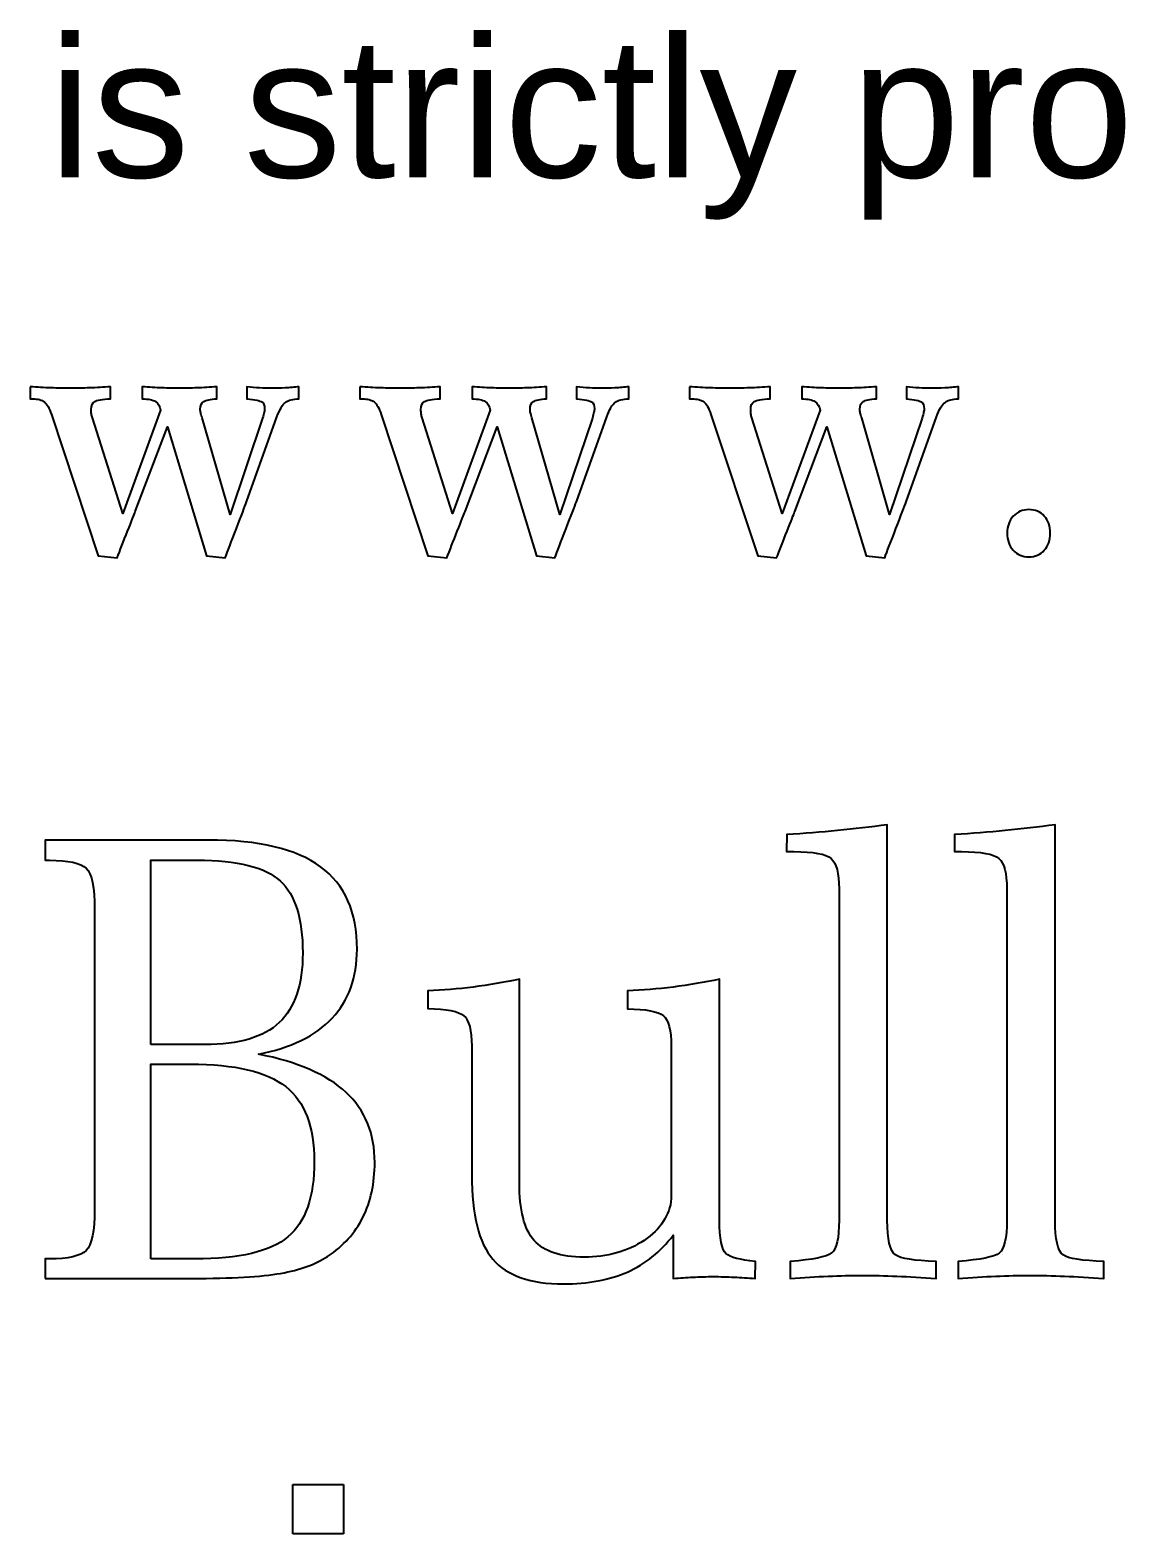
# Model space of a CAD drawing. Header units: millimetres. Extents: x -717 to 729, y -471 to 474.
# Drawn here: x 450.18 to 482.97, y 314.82 to 359.87 of the extents above; entities that cross this region are included whole.
import ezdxf

# ---------------------------------------------------------------- set-up
doc = ezdxf.new("R2010")
doc.units = ezdxf.units.MM
doc.header["$MEASUREMENT"] = 0
doc.header["$XCLIPFRAME"] = 0
doc.layers.add('Livello 1', color=7, linetype='Continuous')
doc.styles.add('0', font='arial.ttf', dxfattribs={"height": 1})
picture_1 = doc.add_image_def('image1.jpg', size_in_pixel=(7857, 7650))

msp = doc.modelspace()

# ---------------------------------------------------------------- linework, layer by layer
at = {"layer": 'Livello 1'}
for points, knots in [([(450.1826, 349.1827), (450.3975, 349.1687), (450.6054, 349.1582), (450.8063, 349.1513), (450.8063, 349.1513), (451.0089, 349.1443), (451.2028, 349.1408), (451.3898, 349.1408), (451.3898, 349.1408), (451.575, 349.1408), (451.7689, 349.1443), (451.9715, 349.1513), (451.9715, 349.1513), (452.1742, 349.1582), (452.3821, 349.1687), (452.5935, 349.1827), (452.5935, 349.1827), (452.5935, 349.1827), (452.5935, 348.8263), (452.5935, 348.8263), (452.5935, 348.8263), (452.3471, 348.8123), (452.1899, 348.7844), (452.12, 348.7425), (452.12, 348.7425), (452.0501, 348.6988), (452.0152, 348.6184), (452.0152, 348.4996), (452.0152, 348.4996), (452.0152, 348.4542), (452.0169, 348.414), (452.0222, 348.3756), (452.0222, 348.3756), (452.0274, 348.3389), (452.0379, 348.297), (452.0501, 348.2533), (452.0501, 348.2533), (452.0501, 348.2533), (452.9621, 345.3899), (452.9621, 345.3899), (452.9621, 345.3899), (452.9621, 345.3899), (454.0924, 348.4787), (454.0924, 348.4787), (454.0924, 348.4787), (454.0749, 348.601), (454.026, 348.6883), (453.9422, 348.7425), (453.9422, 348.7425), (453.8583, 348.7949), (453.7255, 348.8211), (453.5456, 348.8211), (453.5456, 348.8211), (453.5456, 348.8211), (453.5456, 349.1827), (453.5456, 349.1827), (453.5456, 349.1827), (453.75, 349.1687), (453.9457, 349.1582), (454.1308, 349.1513), (454.1308, 349.1513), (454.3178, 349.1443), (454.4942, 349.1408), (454.6602, 349.1408), (454.6602, 349.1408), (454.8279, 349.1408), (455.0061, 349.1443), (455.193, 349.1513), (455.193, 349.1513), (455.38, 349.1582), (455.5774, 349.1687), (455.7818, 349.1827), (455.7818, 349.1827), (455.7818, 349.1827), (455.7818, 348.8263), (455.7818, 348.8263), (455.7818, 348.8263), (455.5879, 348.8123), (455.4551, 348.7844), (455.3869, 348.739), (455.3869, 348.739), (455.3188, 348.6953), (455.2856, 348.6184), (455.2856, 348.5101), (455.2856, 348.5101), (455.2856, 348.4787), (455.2891, 348.442), (455.2978, 348.4018), (455.2978, 348.4018), (455.3066, 348.3616), (455.3206, 348.3109), (455.3415, 348.2533), (455.3415, 348.2533), (455.3415, 348.2533), (456.1801, 345.3585), (456.1801, 345.3585), (456.1801, 345.3585), (456.1801, 345.3585), (457.1532, 348.2481), (457.1532, 348.2481), (457.1532, 348.2481), (457.1741, 348.3162), (457.1899, 348.3738), (457.1986, 348.4193), (457.1986, 348.4193), (457.2091, 348.4664), (457.2143, 348.5031), (457.2143, 348.5293), (457.2143, 348.5293), (457.2143, 348.6289), (457.1881, 348.6953), (457.1322, 348.732), (457.1322, 348.732), (457.0781, 348.7669), (456.9278, 348.7984), (456.6815, 348.8263), (456.6815, 348.8263), (456.6815, 348.8263), (456.6815, 349.1827), (456.6815, 349.1827), (456.6815, 349.1827), (456.8125, 349.1687), (456.9383, 349.1582), (457.0641, 349.1513), (457.0641, 349.1513), (457.1881, 349.1443), (457.3087, 349.1408), (457.424, 349.1408), (457.424, 349.1408), (457.5567, 349.1408), (457.693, 349.1443), (457.8293, 349.1513), (457.8293, 349.1513), (457.9655, 349.1582), (458.1036, 349.1687), (458.2433, 349.1827), (458.2433, 349.1827), (458.2433, 349.1827), (458.2433, 348.8211), (458.2433, 348.8211), (458.2433, 348.8211), (458.0651, 348.8211), (457.9323, 348.7861), (457.8415, 348.718), (457.8415, 348.718), (457.7507, 348.6499), (457.6651, 348.5049), (457.5829, 348.2795), (457.5829, 348.2795), (457.5829, 348.2795), (456.6727, 345.7411), (456.6727, 345.7411), (456.6727, 345.7411), (456.6203, 345.5978), (456.519, 345.3288), (456.367, 344.934), (456.367, 344.934), (456.215, 344.5409), (456.1032, 344.2474), (456.0316, 344.057), (456.0316, 344.057), (456.0316, 344.057), (455.4743, 344.1199), (455.4743, 344.1199), (455.4743, 344.1199), (455.4743, 344.1199), (454.302, 347.9877), (454.302, 347.9877), (454.302, 347.9877), (454.302, 347.9877), (453.3359, 345.4441), (453.3359, 345.4441), (453.3359, 345.4441), (453.3045, 345.362), (453.2276, 345.1663), (453.1053, 344.8571), (453.1053, 344.8571), (452.9813, 344.5496), (452.8782, 344.2823), (452.7926, 344.057), (452.7926, 344.057), (452.7926, 344.057), (452.2248, 344.1199), (452.2248, 344.1199), (452.2248, 344.1199), (452.2248, 344.1199), (450.822, 348.3511), (450.822, 348.3511), (450.822, 348.3511), (450.7608, 348.545), (450.6892, 348.6726), (450.6106, 348.732), (450.6106, 348.732), (450.5302, 348.7914), (450.4114, 348.8211), (450.2542, 348.8211), (450.2542, 348.8211), (450.2542, 348.8211), (450.1826, 348.8211), (450.1826, 348.8211), (450.1826, 348.8211), (450.1826, 348.8211), (450.1826, 349.1827), (450.1826, 349.1827)], [0, 0, 0, 0, 0.01923077, 0.01923077, 0.01923077, 0.01923077, 0.03846154, 0.03846154, 0.03846154, 0.03846154, 0.05769231, 0.05769231, 0.05769231, 0.05769231, 0.07692308, 0.07692308, 0.07692308, 0.07692308, 0.09615385, 0.09615385, 0.09615385, 0.09615385, 0.11538462, 0.11538462, 0.11538462, 0.11538462, 0.13461538, 0.13461538, 0.13461538, 0.13461538, 0.15384615, 0.15384615, 0.15384615, 0.15384615, 0.17307692, 0.17307692, 0.17307692, 0.17307692, 0.19230769, 0.19230769, 0.19230769, 0.19230769, 0.21153846, 0.21153846, 0.21153846, 0.21153846, 0.23076923, 0.23076923, 0.23076923, 0.23076923, 0.25, 0.25, 0.25, 0.25, 0.26923077, 0.26923077, 0.26923077, 0.26923077, 0.28846154, 0.28846154, 0.28846154, 0.28846154, 0.30769231, 0.30769231, 0.30769231, 0.30769231, 0.32692308, 0.32692308, 0.32692308, 0.32692308, 0.34615385, 0.34615385, 0.34615385, 0.34615385, 0.36538462, 0.36538462, 0.36538462, 0.36538462, 0.38461538, 0.38461538, 0.38461538, 0.38461538, 0.40384615, 0.40384615, 0.40384615, 0.40384615, 0.42307692, 0.42307692, 0.42307692, 0.42307692, 0.44230769, 0.44230769, 0.44230769, 0.44230769, 0.46153846, 0.46153846, 0.46153846, 0.46153846, 0.48076923, 0.48076923, 0.48076923, 0.48076923, 0.5, 0.5, 0.5, 0.5, 0.51923077, 0.51923077, 0.51923077, 0.51923077, 0.53846154, 0.53846154, 0.53846154, 0.53846154, 0.55769231, 0.55769231, 0.55769231, 0.55769231, 0.57692308, 0.57692308, 0.57692308, 0.57692308, 0.59615385, 0.59615385, 0.59615385, 0.59615385, 0.61538462, 0.61538462, 0.61538462, 0.61538462, 0.63461538, 0.63461538, 0.63461538, 0.63461538, 0.65384615, 0.65384615, 0.65384615, 0.65384615, 0.67307692, 0.67307692, 0.67307692, 0.67307692, 0.69230769, 0.69230769, 0.69230769, 0.69230769, 0.71153846, 0.71153846, 0.71153846, 0.71153846, 0.73076923, 0.73076923, 0.73076923, 0.73076923, 0.75, 0.75, 0.75, 0.75, 0.76923077, 0.76923077, 0.76923077, 0.76923077, 0.78846154, 0.78846154, 0.78846154, 0.78846154, 0.80769231, 0.80769231, 0.80769231, 0.80769231, 0.82692308, 0.82692308, 0.82692308, 0.82692308, 0.84615385, 0.84615385, 0.84615385, 0.84615385, 0.86538462, 0.86538462, 0.86538462, 0.86538462, 0.88461538, 0.88461538, 0.88461538, 0.88461538, 0.90384615, 0.90384615, 0.90384615, 0.90384615, 0.92307692, 0.92307692, 0.92307692, 0.92307692, 0.94230769, 0.94230769, 0.94230769, 0.94230769, 0.96153846, 0.96153846, 0.96153846, 0.96153846, 1, 1, 1, 1]), ([(460.0669, 349.1827), (460.2818, 349.1687), (460.4897, 349.1582), (460.6906, 349.1513), (460.6906, 349.1513), (460.8932, 349.1443), (461.0871, 349.1408), (461.2741, 349.1408), (461.2741, 349.1408), (461.4593, 349.1408), (461.6532, 349.1443), (461.8558, 349.1513), (461.8558, 349.1513), (462.0585, 349.1582), (462.2664, 349.1687), (462.4778, 349.1827), (462.4778, 349.1827), (462.4778, 349.1827), (462.4778, 348.8263), (462.4778, 348.8263), (462.4778, 348.8263), (462.2314, 348.8123), (462.0742, 348.7844), (462.0043, 348.7425), (462.0043, 348.7425), (461.9344, 348.6988), (461.8995, 348.6184), (461.8995, 348.4996), (461.8995, 348.4996), (461.8995, 348.4542), (461.9012, 348.414), (461.9065, 348.3756), (461.9065, 348.3756), (461.9117, 348.3389), (461.9222, 348.297), (461.9344, 348.2533), (461.9344, 348.2533), (461.9344, 348.2533), (462.8464, 345.3899), (462.8464, 345.3899), (462.8464, 345.3899), (462.8464, 345.3899), (463.9767, 348.4787), (463.9767, 348.4787), (463.9767, 348.4787), (463.9592, 348.601), (463.9103, 348.6883), (463.8265, 348.7425), (463.8265, 348.7425), (463.7426, 348.7949), (463.6098, 348.8211), (463.4299, 348.8211), (463.4299, 348.8211), (463.4299, 348.8211), (463.4299, 349.1827), (463.4299, 349.1827), (463.4299, 349.1827), (463.6343, 349.1687), (463.83, 349.1582), (464.0151, 349.1513), (464.0151, 349.1513), (464.2021, 349.1443), (464.3785, 349.1408), (464.5445, 349.1408), (464.5445, 349.1408), (464.7122, 349.1408), (464.8904, 349.1443), (465.0773, 349.1513), (465.0773, 349.1513), (465.2643, 349.1582), (465.4617, 349.1687), (465.6661, 349.1827), (465.6661, 349.1827), (465.6661, 349.1827), (465.6661, 348.8263), (465.6661, 348.8263), (465.6661, 348.8263), (465.4722, 348.8123), (465.3394, 348.7844), (465.2712, 348.739), (465.2712, 348.739), (465.2031, 348.6953), (465.1699, 348.6184), (465.1699, 348.5101), (465.1699, 348.5101), (465.1699, 348.4787), (465.1734, 348.442), (465.1821, 348.4018), (465.1821, 348.4018), (465.1909, 348.3616), (465.2049, 348.3109), (465.2258, 348.2533), (465.2258, 348.2533), (465.2258, 348.2533), (466.0644, 345.3585), (466.0644, 345.3585), (466.0644, 345.3585), (466.0644, 345.3585), (467.0375, 348.2481), (467.0375, 348.2481), (467.0375, 348.2481), (467.0584, 348.3162), (467.0742, 348.3738), (467.0829, 348.4193), (467.0829, 348.4193), (467.0934, 348.4664), (467.0986, 348.5031), (467.0986, 348.5293), (467.0986, 348.5293), (467.0986, 348.6289), (467.0724, 348.6953), (467.0165, 348.732), (467.0165, 348.732), (466.9624, 348.7669), (466.8121, 348.7984), (466.5658, 348.8263), (466.5658, 348.8263), (466.5658, 348.8263), (466.5658, 349.1827), (466.5658, 349.1827), (466.5658, 349.1827), (466.6968, 349.1687), (466.8226, 349.1582), (466.9484, 349.1513), (466.9484, 349.1513), (467.0724, 349.1443), (467.193, 349.1408), (467.3083, 349.1408), (467.3083, 349.1408), (467.441, 349.1408), (467.5773, 349.1443), (467.7136, 349.1513), (467.7136, 349.1513), (467.8498, 349.1582), (467.9879, 349.1687), (468.1276, 349.1827), (468.1276, 349.1827), (468.1276, 349.1827), (468.1276, 348.8211), (468.1276, 348.8211), (468.1276, 348.8211), (467.9494, 348.8211), (467.8166, 348.7861), (467.7258, 348.718), (467.7258, 348.718), (467.635, 348.6499), (467.5494, 348.5049), (467.4672, 348.2795), (467.4672, 348.2795), (467.4672, 348.2795), (466.557, 345.7411), (466.557, 345.7411), (466.557, 345.7411), (466.5046, 345.5978), (466.4033, 345.3288), (466.2513, 344.934), (466.2513, 344.934), (466.0993, 344.5409), (465.9875, 344.2474), (465.9159, 344.057), (465.9159, 344.057), (465.9159, 344.057), (465.3586, 344.1199), (465.3586, 344.1199), (465.3586, 344.1199), (465.3586, 344.1199), (464.1863, 347.9877), (464.1863, 347.9877), (464.1863, 347.9877), (464.1863, 347.9877), (463.2202, 345.4441), (463.2202, 345.4441), (463.2202, 345.4441), (463.1888, 345.362), (463.1119, 345.1663), (462.9896, 344.8571), (462.9896, 344.8571), (462.8656, 344.5496), (462.7625, 344.2823), (462.6769, 344.057), (462.6769, 344.057), (462.6769, 344.057), (462.1091, 344.1199), (462.1091, 344.1199), (462.1091, 344.1199), (462.1091, 344.1199), (460.7063, 348.3511), (460.7063, 348.3511), (460.7063, 348.3511), (460.6451, 348.545), (460.5735, 348.6726), (460.4949, 348.732), (460.4949, 348.732), (460.4145, 348.7914), (460.2957, 348.8211), (460.1385, 348.8211), (460.1385, 348.8211), (460.1385, 348.8211), (460.0669, 348.8211), (460.0669, 348.8211), (460.0669, 348.8211), (460.0669, 348.8211), (460.0669, 349.1827), (460.0669, 349.1827)], [0, 0, 0, 0, 0.01923077, 0.01923077, 0.01923077, 0.01923077, 0.03846154, 0.03846154, 0.03846154, 0.03846154, 0.05769231, 0.05769231, 0.05769231, 0.05769231, 0.07692308, 0.07692308, 0.07692308, 0.07692308, 0.09615385, 0.09615385, 0.09615385, 0.09615385, 0.11538462, 0.11538462, 0.11538462, 0.11538462, 0.13461538, 0.13461538, 0.13461538, 0.13461538, 0.15384615, 0.15384615, 0.15384615, 0.15384615, 0.17307692, 0.17307692, 0.17307692, 0.17307692, 0.19230769, 0.19230769, 0.19230769, 0.19230769, 0.21153846, 0.21153846, 0.21153846, 0.21153846, 0.23076923, 0.23076923, 0.23076923, 0.23076923, 0.25, 0.25, 0.25, 0.25, 0.26923077, 0.26923077, 0.26923077, 0.26923077, 0.28846154, 0.28846154, 0.28846154, 0.28846154, 0.30769231, 0.30769231, 0.30769231, 0.30769231, 0.32692308, 0.32692308, 0.32692308, 0.32692308, 0.34615385, 0.34615385, 0.34615385, 0.34615385, 0.36538462, 0.36538462, 0.36538462, 0.36538462, 0.38461538, 0.38461538, 0.38461538, 0.38461538, 0.40384615, 0.40384615, 0.40384615, 0.40384615, 0.42307692, 0.42307692, 0.42307692, 0.42307692, 0.44230769, 0.44230769, 0.44230769, 0.44230769, 0.46153846, 0.46153846, 0.46153846, 0.46153846, 0.48076923, 0.48076923, 0.48076923, 0.48076923, 0.5, 0.5, 0.5, 0.5, 0.51923077, 0.51923077, 0.51923077, 0.51923077, 0.53846154, 0.53846154, 0.53846154, 0.53846154, 0.55769231, 0.55769231, 0.55769231, 0.55769231, 0.57692308, 0.57692308, 0.57692308, 0.57692308, 0.59615385, 0.59615385, 0.59615385, 0.59615385, 0.61538462, 0.61538462, 0.61538462, 0.61538462, 0.63461538, 0.63461538, 0.63461538, 0.63461538, 0.65384615, 0.65384615, 0.65384615, 0.65384615, 0.67307692, 0.67307692, 0.67307692, 0.67307692, 0.69230769, 0.69230769, 0.69230769, 0.69230769, 0.71153846, 0.71153846, 0.71153846, 0.71153846, 0.73076923, 0.73076923, 0.73076923, 0.73076923, 0.75, 0.75, 0.75, 0.75, 0.76923077, 0.76923077, 0.76923077, 0.76923077, 0.78846154, 0.78846154, 0.78846154, 0.78846154, 0.80769231, 0.80769231, 0.80769231, 0.80769231, 0.82692308, 0.82692308, 0.82692308, 0.82692308, 0.84615385, 0.84615385, 0.84615385, 0.84615385, 0.86538462, 0.86538462, 0.86538462, 0.86538462, 0.88461538, 0.88461538, 0.88461538, 0.88461538, 0.90384615, 0.90384615, 0.90384615, 0.90384615, 0.92307692, 0.92307692, 0.92307692, 0.92307692, 0.94230769, 0.94230769, 0.94230769, 0.94230769, 0.96153846, 0.96153846, 0.96153846, 0.96153846, 1, 1, 1, 1]), ([(469.9512, 349.1827), (470.1661, 349.1687), (470.374, 349.1582), (470.5749, 349.1513), (470.5749, 349.1513), (470.7775, 349.1443), (470.9714, 349.1408), (471.1584, 349.1408), (471.1584, 349.1408), (471.3436, 349.1408), (471.5375, 349.1443), (471.7401, 349.1513), (471.7401, 349.1513), (471.9428, 349.1582), (472.1507, 349.1687), (472.3621, 349.1827), (472.3621, 349.1827), (472.3621, 349.1827), (472.3621, 348.8263), (472.3621, 348.8263), (472.3621, 348.8263), (472.1157, 348.8123), (471.9585, 348.7844), (471.8886, 348.7425), (471.8886, 348.7425), (471.8187, 348.6988), (471.7838, 348.6184), (471.7838, 348.4996), (471.7838, 348.4996), (471.7838, 348.4542), (471.7855, 348.414), (471.7908, 348.3756), (471.7908, 348.3756), (471.796, 348.3389), (471.8065, 348.297), (471.8187, 348.2533), (471.8187, 348.2533), (471.8187, 348.2533), (472.7307, 345.3899), (472.7307, 345.3899), (472.7307, 345.3899), (472.7307, 345.3899), (473.861, 348.4787), (473.861, 348.4787), (473.861, 348.4787), (473.8435, 348.601), (473.7946, 348.6883), (473.7108, 348.7425), (473.7108, 348.7425), (473.6269, 348.7949), (473.4941, 348.8211), (473.3142, 348.8211), (473.3142, 348.8211), (473.3142, 348.8211), (473.3142, 349.1827), (473.3142, 349.1827), (473.3142, 349.1827), (473.5186, 349.1687), (473.7143, 349.1582), (473.8994, 349.1513), (473.8994, 349.1513), (474.0864, 349.1443), (474.2628, 349.1408), (474.4288, 349.1408), (474.4288, 349.1408), (474.5965, 349.1408), (474.7747, 349.1443), (474.9616, 349.1513), (474.9616, 349.1513), (475.1486, 349.1582), (475.346, 349.1687), (475.5504, 349.1827), (475.5504, 349.1827), (475.5504, 349.1827), (475.5504, 348.8263), (475.5504, 348.8263), (475.5504, 348.8263), (475.3565, 348.8123), (475.2237, 348.7844), (475.1555, 348.739), (475.1555, 348.739), (475.0874, 348.6953), (475.0542, 348.6184), (475.0542, 348.5101), (475.0542, 348.5101), (475.0542, 348.4787), (475.0577, 348.442), (475.0664, 348.4018), (475.0664, 348.4018), (475.0752, 348.3616), (475.0892, 348.3109), (475.1101, 348.2533), (475.1101, 348.2533), (475.1101, 348.2533), (475.9487, 345.3585), (475.9487, 345.3585), (475.9487, 345.3585), (475.9487, 345.3585), (476.9218, 348.2481), (476.9218, 348.2481), (476.9218, 348.2481), (476.9427, 348.3162), (476.9585, 348.3738), (476.9672, 348.4193), (476.9672, 348.4193), (476.9777, 348.4664), (476.9829, 348.5031), (476.9829, 348.5293), (476.9829, 348.5293), (476.9829, 348.6289), (476.9567, 348.6953), (476.9008, 348.732), (476.9008, 348.732), (476.8467, 348.7669), (476.6964, 348.7984), (476.4501, 348.8263), (476.4501, 348.8263), (476.4501, 348.8263), (476.4501, 349.1827), (476.4501, 349.1827), (476.4501, 349.1827), (476.5811, 349.1687), (476.7069, 349.1582), (476.8327, 349.1513), (476.8327, 349.1513), (476.9567, 349.1443), (477.0773, 349.1408), (477.1926, 349.1408), (477.1926, 349.1408), (477.3253, 349.1408), (477.4616, 349.1443), (477.5979, 349.1513), (477.5979, 349.1513), (477.7341, 349.1582), (477.8722, 349.1687), (478.0119, 349.1827), (478.0119, 349.1827), (478.0119, 349.1827), (478.0119, 348.8211), (478.0119, 348.8211), (478.0119, 348.8211), (477.8337, 348.8211), (477.7009, 348.7861), (477.6101, 348.718), (477.6101, 348.718), (477.5193, 348.6499), (477.4337, 348.5049), (477.3515, 348.2795), (477.3515, 348.2795), (477.3515, 348.2795), (476.4413, 345.7411), (476.4413, 345.7411), (476.4413, 345.7411), (476.3889, 345.5978), (476.2876, 345.3288), (476.1356, 344.934), (476.1356, 344.934), (475.9836, 344.5409), (475.8718, 344.2474), (475.8002, 344.057), (475.8002, 344.057), (475.8002, 344.057), (475.2429, 344.1199), (475.2429, 344.1199), (475.2429, 344.1199), (475.2429, 344.1199), (474.0706, 347.9877), (474.0706, 347.9877), (474.0706, 347.9877), (474.0706, 347.9877), (473.1045, 345.4441), (473.1045, 345.4441), (473.1045, 345.4441), (473.0731, 345.362), (472.9962, 345.1663), (472.8739, 344.8571), (472.8739, 344.8571), (472.7499, 344.5496), (472.6468, 344.2823), (472.5612, 344.057), (472.5612, 344.057), (472.5612, 344.057), (471.9934, 344.1199), (471.9934, 344.1199), (471.9934, 344.1199), (471.9934, 344.1199), (470.5906, 348.3511), (470.5906, 348.3511), (470.5906, 348.3511), (470.5294, 348.545), (470.4578, 348.6726), (470.3792, 348.732), (470.3792, 348.732), (470.2988, 348.7914), (470.18, 348.8211), (470.0228, 348.8211), (470.0228, 348.8211), (470.0228, 348.8211), (469.9512, 348.8211), (469.9512, 348.8211), (469.9512, 348.8211), (469.9512, 348.8211), (469.9512, 349.1827), (469.9512, 349.1827)], [0, 0, 0, 0, 0.01923077, 0.01923077, 0.01923077, 0.01923077, 0.03846154, 0.03846154, 0.03846154, 0.03846154, 0.05769231, 0.05769231, 0.05769231, 0.05769231, 0.07692308, 0.07692308, 0.07692308, 0.07692308, 0.09615385, 0.09615385, 0.09615385, 0.09615385, 0.11538462, 0.11538462, 0.11538462, 0.11538462, 0.13461538, 0.13461538, 0.13461538, 0.13461538, 0.15384615, 0.15384615, 0.15384615, 0.15384615, 0.17307692, 0.17307692, 0.17307692, 0.17307692, 0.19230769, 0.19230769, 0.19230769, 0.19230769, 0.21153846, 0.21153846, 0.21153846, 0.21153846, 0.23076923, 0.23076923, 0.23076923, 0.23076923, 0.25, 0.25, 0.25, 0.25, 0.26923077, 0.26923077, 0.26923077, 0.26923077, 0.28846154, 0.28846154, 0.28846154, 0.28846154, 0.30769231, 0.30769231, 0.30769231, 0.30769231, 0.32692308, 0.32692308, 0.32692308, 0.32692308, 0.34615385, 0.34615385, 0.34615385, 0.34615385, 0.36538462, 0.36538462, 0.36538462, 0.36538462, 0.38461538, 0.38461538, 0.38461538, 0.38461538, 0.40384615, 0.40384615, 0.40384615, 0.40384615, 0.42307692, 0.42307692, 0.42307692, 0.42307692, 0.44230769, 0.44230769, 0.44230769, 0.44230769, 0.46153846, 0.46153846, 0.46153846, 0.46153846, 0.48076923, 0.48076923, 0.48076923, 0.48076923, 0.5, 0.5, 0.5, 0.5, 0.51923077, 0.51923077, 0.51923077, 0.51923077, 0.53846154, 0.53846154, 0.53846154, 0.53846154, 0.55769231, 0.55769231, 0.55769231, 0.55769231, 0.57692308, 0.57692308, 0.57692308, 0.57692308, 0.59615385, 0.59615385, 0.59615385, 0.59615385, 0.61538462, 0.61538462, 0.61538462, 0.61538462, 0.63461538, 0.63461538, 0.63461538, 0.63461538, 0.65384615, 0.65384615, 0.65384615, 0.65384615, 0.67307692, 0.67307692, 0.67307692, 0.67307692, 0.69230769, 0.69230769, 0.69230769, 0.69230769, 0.71153846, 0.71153846, 0.71153846, 0.71153846, 0.73076923, 0.73076923, 0.73076923, 0.73076923, 0.75, 0.75, 0.75, 0.75, 0.76923077, 0.76923077, 0.76923077, 0.76923077, 0.78846154, 0.78846154, 0.78846154, 0.78846154, 0.80769231, 0.80769231, 0.80769231, 0.80769231, 0.82692308, 0.82692308, 0.82692308, 0.82692308, 0.84615385, 0.84615385, 0.84615385, 0.84615385, 0.86538462, 0.86538462, 0.86538462, 0.86538462, 0.88461538, 0.88461538, 0.88461538, 0.88461538, 0.90384615, 0.90384615, 0.90384615, 0.90384615, 0.92307692, 0.92307692, 0.92307692, 0.92307692, 0.94230769, 0.94230769, 0.94230769, 0.94230769, 0.96153846, 0.96153846, 0.96153846, 0.96153846, 1, 1, 1, 1]), ([(480.122, 345.5035), (480.3124, 345.5035), (480.4679, 345.4389), (480.5849, 345.3113), (480.5849, 345.3113), (480.702, 345.1838), (480.7614, 345.0126), (480.7614, 344.8012), (480.7614, 344.8012), (480.7614, 344.5898), (480.702, 344.4168), (480.5849, 344.2858), (480.5849, 344.2858), (480.4679, 344.1548), (480.3124, 344.0884), (480.122, 344.0884), (480.122, 344.0884), (479.9315, 344.0884), (479.7743, 344.1548), (479.6538, 344.2858), (479.6538, 344.2858), (479.5332, 344.4168), (479.4721, 344.5898), (479.4721, 344.8012), (479.4721, 344.8012), (479.4721, 345.0056), (479.5332, 345.1751), (479.6555, 345.3061), (479.6555, 345.3061), (479.7796, 345.4371), (479.935, 345.5035), (480.122, 345.5035)], [0, 0, 0, 0, 0.11111111, 0.11111111, 0.11111111, 0.11111111, 0.22222222, 0.22222222, 0.22222222, 0.22222222, 0.33333333, 0.33333333, 0.33333333, 0.33333333, 0.44444444, 0.44444444, 0.44444444, 0.44444444, 0.55555556, 0.55555556, 0.55555556, 0.55555556, 0.66666667, 0.66666667, 0.66666667, 0.66666667, 0.77777778, 0.77777778, 0.77777778, 0.77777778, 1, 1, 1, 1])]:
    msp.add_open_spline(points, degree=3, knots=knots, dxfattribs=at)
at = {"layer": 'Livello 1', "color": 22}
for points, knots in [([(475.8787, 324.2145), (475.8787, 323.6383), (475.9579, 323.2938), (476.1195, 323.178), (476.1195, 323.178), (476.2811, 323.0652), (476.6866, 323.0012), (477.342, 322.9829), (477.342, 322.9829), (477.342, 322.9829), (477.342, 322.4707), (477.342, 322.4707), (477.342, 322.4707), (476.9183, 322.5012), (476.528, 322.5225), (476.1652, 322.5378), (476.1652, 322.5378), (475.8055, 322.553), (475.458, 322.5591), (475.1257, 322.5591), (475.1257, 322.5591), (474.7964, 322.5591), (474.455, 322.553), (474.1013, 322.5378), (474.1013, 322.5378), (473.7477, 322.5225), (473.3697, 322.5012), (472.9703, 322.4707), (472.9703, 322.4707), (472.9703, 322.4707), (472.9703, 322.9829), (472.9703, 322.9829), (472.9703, 322.9829), (473.6471, 323.0316), (474.0586, 323.114), (474.208, 323.2329), (474.208, 323.2329), (474.3574, 323.3518), (474.4336, 323.678), (474.4336, 324.2145), (474.4336, 324.2145), (474.4336, 324.2145), (474.4336, 334.1408), (474.4336, 334.1408), (474.4336, 334.1408), (474.4336, 334.6103), (474.3544, 334.9152), (474.1928, 335.0523), (474.1928, 335.0523), (474.0312, 335.1895), (473.6593, 335.2566), (473.077, 335.2566), (473.077, 335.2566), (473.077, 335.2566), (472.8605, 335.2566), (472.8605, 335.2566), (472.8605, 335.2566), (472.8605, 335.2566), (472.8697, 335.7688), (472.8697, 335.7688), (472.8697, 335.7688), (473.3819, 335.7993), (473.8879, 335.8389), (474.3879, 335.8877), (474.3879, 335.8877), (474.8879, 335.9364), (475.3848, 335.9944), (475.8787, 336.0614), (475.8787, 336.0614), (475.8787, 336.0614), (475.8787, 324.2145), (475.8787, 324.2145)], [0, 0, 0, 0, 0.05263158, 0.05263158, 0.05263158, 0.05263158, 0.10526316, 0.10526316, 0.10526316, 0.10526316, 0.15789474, 0.15789474, 0.15789474, 0.15789474, 0.21052632, 0.21052632, 0.21052632, 0.21052632, 0.26315789, 0.26315789, 0.26315789, 0.26315789, 0.31578947, 0.31578947, 0.31578947, 0.31578947, 0.36842105, 0.36842105, 0.36842105, 0.36842105, 0.42105263, 0.42105263, 0.42105263, 0.42105263, 0.47368421, 0.47368421, 0.47368421, 0.47368421, 0.52631579, 0.52631579, 0.52631579, 0.52631579, 0.57894737, 0.57894737, 0.57894737, 0.57894737, 0.63157895, 0.63157895, 0.63157895, 0.63157895, 0.68421053, 0.68421053, 0.68421053, 0.68421053, 0.73684211, 0.73684211, 0.73684211, 0.73684211, 0.78947368, 0.78947368, 0.78947368, 0.78947368, 0.84210526, 0.84210526, 0.84210526, 0.84210526, 0.89473684, 0.89473684, 0.89473684, 0.89473684, 1, 1, 1, 1]), ([(480.9059, 324.2145), (480.9059, 323.6383), (480.9851, 323.2938), (481.1467, 323.178), (481.1467, 323.178), (481.3083, 323.0652), (481.7138, 323.0012), (482.3692, 322.9829), (482.3692, 322.9829), (482.3692, 322.9829), (482.3692, 322.4707), (482.3692, 322.4707), (482.3692, 322.4707), (481.9455, 322.5012), (481.5552, 322.5225), (481.1924, 322.5378), (481.1924, 322.5378), (480.8327, 322.553), (480.4852, 322.5591), (480.1529, 322.5591), (480.1529, 322.5591), (479.8236, 322.5591), (479.4822, 322.553), (479.1285, 322.5378), (479.1285, 322.5378), (478.7749, 322.5225), (478.3969, 322.5012), (477.9975, 322.4707), (477.9975, 322.4707), (477.9975, 322.4707), (477.9975, 322.9829), (477.9975, 322.9829), (477.9975, 322.9829), (478.6743, 323.0316), (479.0858, 323.114), (479.2352, 323.2329), (479.2352, 323.2329), (479.3846, 323.3518), (479.4608, 323.678), (479.4608, 324.2145), (479.4608, 324.2145), (479.4608, 324.2145), (479.4608, 334.1408), (479.4608, 334.1408), (479.4608, 334.1408), (479.4608, 334.6103), (479.3816, 334.9152), (479.22, 335.0523), (479.22, 335.0523), (479.0584, 335.1895), (478.6865, 335.2566), (478.1042, 335.2566), (478.1042, 335.2566), (478.1042, 335.2566), (477.8877, 335.2566), (477.8877, 335.2566), (477.8877, 335.2566), (477.8877, 335.2566), (477.8969, 335.7688), (477.8969, 335.7688), (477.8969, 335.7688), (478.4091, 335.7993), (478.9151, 335.8389), (479.4151, 335.8877), (479.4151, 335.8877), (479.9151, 335.9364), (480.412, 335.9944), (480.9059, 336.0614), (480.9059, 336.0614), (480.9059, 336.0614), (480.9059, 324.2145), (480.9059, 324.2145)], [0, 0, 0, 0, 0.05263158, 0.05263158, 0.05263158, 0.05263158, 0.10526316, 0.10526316, 0.10526316, 0.10526316, 0.15789474, 0.15789474, 0.15789474, 0.15789474, 0.21052632, 0.21052632, 0.21052632, 0.21052632, 0.26315789, 0.26315789, 0.26315789, 0.26315789, 0.31578947, 0.31578947, 0.31578947, 0.31578947, 0.36842105, 0.36842105, 0.36842105, 0.36842105, 0.42105263, 0.42105263, 0.42105263, 0.42105263, 0.47368421, 0.47368421, 0.47368421, 0.47368421, 0.52631579, 0.52631579, 0.52631579, 0.52631579, 0.57894737, 0.57894737, 0.57894737, 0.57894737, 0.63157895, 0.63157895, 0.63157895, 0.63157895, 0.68421053, 0.68421053, 0.68421053, 0.68421053, 0.73684211, 0.73684211, 0.73684211, 0.73684211, 0.78947368, 0.78947368, 0.78947368, 0.78947368, 0.84210526, 0.84210526, 0.84210526, 0.84210526, 0.89473684, 0.89473684, 0.89473684, 0.89473684, 1, 1, 1, 1]), ([(450.6361, 322.4707), (450.6361, 322.4707), (450.6361, 323.056), (450.6361, 323.056), (450.6361, 323.056), (450.6361, 323.056), (450.7611, 323.056), (450.7611, 323.056), (450.7611, 323.056), (451.3251, 323.056), (451.694, 323.1383), (451.8647, 323.306), (451.8647, 323.306), (452.0324, 323.4737), (452.1177, 323.8883), (452.1177, 324.5468), (452.1177, 324.5468), (452.1177, 324.5468), (452.1177, 333.5189), (452.1177, 333.5189), (452.1177, 333.5189), (452.1177, 334.1865), (452.0354, 334.5981), (451.8678, 334.7597), (451.8678, 334.7597), (451.7001, 334.9213), (451.3312, 335.0005), (450.7611, 335.0005), (450.7611, 335.0005), (450.7611, 335.0005), (450.6361, 335.0005), (450.6361, 335.0005), (450.6361, 335.0005), (450.6361, 335.0005), (450.6361, 335.6041), (450.6361, 335.6041), (450.6361, 335.6041), (450.6361, 335.6041), (455.5231, 335.6041), (455.5231, 335.6041), (455.5231, 335.6041), (457.0382, 335.6041), (458.1601, 335.3389), (458.8887, 334.8054), (458.8887, 334.8054), (459.6173, 334.2719), (459.9832, 333.4488), (459.9832, 332.333), (459.9832, 332.333), (459.9832, 331.4824), (459.7332, 330.7934), (459.2363, 330.266), (459.2363, 330.266), (458.7393, 329.7386), (458.0016, 329.3789), (457.026, 329.1899), (457.026, 329.1899), (458.2089, 328.9551), (459.0869, 328.574), (459.657, 328.0436), (459.657, 328.0436), (460.2271, 327.5162), (460.5136, 326.815), (460.5136, 325.9461), (460.5136, 325.9461), (460.5136, 325.3212), (460.3947, 324.7724), (460.16, 324.3029), (460.16, 324.3029), (459.9253, 323.8304), (459.5747, 323.4402), (459.1021, 323.1322), (459.1021, 323.1322), (458.7393, 322.8945), (458.2699, 322.7237), (457.6937, 322.6231), (457.6937, 322.6231), (457.1144, 322.5225), (456.2273, 322.4707), (455.0231, 322.4707), (455.0231, 322.4707), (455.0231, 322.4707), (450.6361, 322.4707), (450.6361, 322.4707)], [0, 0, 0, 0, 0.04545455, 0.04545455, 0.04545455, 0.04545455, 0.09090909, 0.09090909, 0.09090909, 0.09090909, 0.13636364, 0.13636364, 0.13636364, 0.13636364, 0.18181818, 0.18181818, 0.18181818, 0.18181818, 0.22727273, 0.22727273, 0.22727273, 0.22727273, 0.27272727, 0.27272727, 0.27272727, 0.27272727, 0.31818182, 0.31818182, 0.31818182, 0.31818182, 0.36363636, 0.36363636, 0.36363636, 0.36363636, 0.40909091, 0.40909091, 0.40909091, 0.40909091, 0.45454545, 0.45454545, 0.45454545, 0.45454545, 0.5, 0.5, 0.5, 0.5, 0.54545455, 0.54545455, 0.54545455, 0.54545455, 0.59090909, 0.59090909, 0.59090909, 0.59090909, 0.63636364, 0.63636364, 0.63636364, 0.63636364, 0.68181818, 0.68181818, 0.68181818, 0.68181818, 0.72727273, 0.72727273, 0.72727273, 0.72727273, 0.77272727, 0.77272727, 0.77272727, 0.77272727, 0.81818182, 0.81818182, 0.81818182, 0.81818182, 0.86363636, 0.86363636, 0.86363636, 0.86363636, 0.90909091, 0.90909091, 0.90909091, 0.90909091, 1, 1, 1, 1]), ([(453.8006, 329.4764), (453.8006, 329.4764), (455.4255, 329.4764), (455.4255, 329.4764), (455.4255, 329.4764), (456.4437, 329.4764), (457.1876, 329.6959), (457.654, 330.138), (457.654, 330.138), (458.1205, 330.577), (458.3552, 331.2721), (458.3552, 332.2263), (458.3552, 332.2263), (458.3552, 333.2476), (458.1296, 333.967), (457.6815, 334.3816), (457.6815, 334.3816), (457.2303, 334.7932), (456.4011, 335.0005), (455.1938, 335.0005), (455.1938, 335.0005), (455.1938, 335.0005), (453.8006, 335.0005), (453.8006, 335.0005), (453.8006, 335.0005), (453.8006, 335.0005), (453.8006, 329.4764), (453.8006, 329.4764)], [0, 0, 0, 0, 0.125, 0.125, 0.125, 0.125, 0.25, 0.25, 0.25, 0.25, 0.375, 0.375, 0.375, 0.375, 0.5, 0.5, 0.5, 0.5, 0.625, 0.625, 0.625, 0.625, 0.75, 0.75, 0.75, 0.75, 1, 1, 1, 1]), ([(463.422, 329.4307), (463.422, 329.9063), (463.3428, 330.2111), (463.1842, 330.3422), (463.1842, 330.3422), (463.0257, 330.4733), (462.666, 330.5434), (462.105, 330.5556), (462.105, 330.5556), (462.105, 330.5556), (462.105, 331.0861), (462.105, 331.0861), (462.105, 331.0861), (462.5593, 331.1044), (463.0135, 331.144), (463.4678, 331.2019), (463.4678, 331.2019), (463.925, 331.2599), (464.3854, 331.3391), (464.8488, 331.4336), (464.8488, 331.4336), (464.8488, 331.4336), (464.8488, 325.3425), (464.8488, 325.3425), (464.8488, 325.3425), (464.8488, 324.5224), (464.9951, 323.9432), (465.2908, 323.6109), (465.2908, 323.6109), (465.5865, 323.2786), (466.0835, 323.1109), (466.7877, 323.1109), (466.7877, 323.1109), (467.4889, 323.1109), (468.0895, 323.2786), (468.5864, 323.6109), (468.5864, 323.6109), (469.0833, 323.9432), (469.3546, 324.3608), (469.4034, 324.8608), (469.4034, 324.8608), (469.4034, 324.8608), (469.4034, 329.4307), (469.4034, 329.4307), (469.4034, 329.4307), (469.4034, 329.9063), (469.3242, 330.2111), (469.1656, 330.3422), (469.1656, 330.3422), (469.0071, 330.4733), (468.6474, 330.5404), (468.0864, 330.5465), (468.0864, 330.5465), (468.0864, 330.5465), (468.0864, 331.0861), (468.0864, 331.0861), (468.0864, 331.0861), (468.5407, 331.1044), (468.9979, 331.144), (469.4583, 331.2019), (469.4583, 331.2019), (469.9217, 331.2599), (470.3851, 331.3391), (470.8485, 331.4336), (470.8485, 331.4336), (470.8485, 331.4336), (470.8485, 324.2267), (470.8485, 324.2267), (470.8485, 324.2267), (470.8485, 323.6627), (470.9125, 323.3274), (471.0405, 323.2146), (471.0405, 323.2146), (471.1686, 323.1018), (471.4643, 323.0255), (471.9277, 322.9829), (471.9277, 322.9829), (471.9277, 322.9829), (471.9185, 322.4707), (471.9185, 322.4707), (471.9185, 322.4707), (471.7051, 322.489), (471.4948, 322.5012), (471.2844, 322.5103), (471.2844, 322.5103), (471.0771, 322.5195), (470.8698, 322.5256), (470.6625, 322.5256), (470.6625, 322.5256), (470.4521, 322.5256), (470.2509, 322.5195), (470.0558, 322.5103), (470.0558, 322.5103), (469.8577, 322.5012), (469.6625, 322.489), (469.4644, 322.4707), (469.4644, 322.4707), (469.4644, 322.4707), (469.4583, 323.7633), (469.4583, 323.7633), (469.4583, 323.7633), (469.0833, 323.2694), (468.626, 322.9006), (468.0864, 322.6628), (468.0864, 322.6628), (467.5468, 322.425), (466.9096, 322.3061), (466.1719, 322.3061), (466.1719, 322.3061), (465.1841, 322.3061), (464.4768, 322.553), (464.0561, 323.0438), (464.0561, 323.0438), (463.6324, 323.5347), (463.422, 324.3791), (463.422, 325.5742), (463.422, 325.5742), (463.422, 325.5742), (463.422, 329.4307), (463.422, 329.4307)], [0, 0, 0, 0, 0.03225806, 0.03225806, 0.03225806, 0.03225806, 0.06451613, 0.06451613, 0.06451613, 0.06451613, 0.09677419, 0.09677419, 0.09677419, 0.09677419, 0.12903226, 0.12903226, 0.12903226, 0.12903226, 0.16129032, 0.16129032, 0.16129032, 0.16129032, 0.19354839, 0.19354839, 0.19354839, 0.19354839, 0.22580645, 0.22580645, 0.22580645, 0.22580645, 0.25806452, 0.25806452, 0.25806452, 0.25806452, 0.29032258, 0.29032258, 0.29032258, 0.29032258, 0.32258065, 0.32258065, 0.32258065, 0.32258065, 0.35483871, 0.35483871, 0.35483871, 0.35483871, 0.38709677, 0.38709677, 0.38709677, 0.38709677, 0.41935484, 0.41935484, 0.41935484, 0.41935484, 0.4516129, 0.4516129, 0.4516129, 0.4516129, 0.48387097, 0.48387097, 0.48387097, 0.48387097, 0.51612903, 0.51612903, 0.51612903, 0.51612903, 0.5483871, 0.5483871, 0.5483871, 0.5483871, 0.58064516, 0.58064516, 0.58064516, 0.58064516, 0.61290323, 0.61290323, 0.61290323, 0.61290323, 0.64516129, 0.64516129, 0.64516129, 0.64516129, 0.67741935, 0.67741935, 0.67741935, 0.67741935, 0.70967742, 0.70967742, 0.70967742, 0.70967742, 0.74193548, 0.74193548, 0.74193548, 0.74193548, 0.77419355, 0.77419355, 0.77419355, 0.77419355, 0.80645161, 0.80645161, 0.80645161, 0.80645161, 0.83870968, 0.83870968, 0.83870968, 0.83870968, 0.87096774, 0.87096774, 0.87096774, 0.87096774, 0.90322581, 0.90322581, 0.90322581, 0.90322581, 0.93548387, 0.93548387, 0.93548387, 0.93548387, 1, 1, 1, 1]), ([(453.8006, 323.056), (453.8006, 323.056), (455.1237, 323.056), (455.1237, 323.056), (455.1237, 323.056), (456.4559, 323.056), (457.3858, 323.2755), (457.9132, 323.7176), (457.9132, 323.7176), (458.4406, 324.1566), (458.7028, 324.9126), (458.7028, 325.9797), (458.7028, 325.9797), (458.7028, 327.0192), (458.4162, 327.7661), (457.8461, 328.2173), (457.8461, 328.2173), (457.273, 328.6655), (456.3218, 328.8911), (454.9895, 328.8911), (454.9895, 328.8911), (454.9895, 328.8911), (453.8006, 328.8911), (453.8006, 328.8911), (453.8006, 328.8911), (453.8006, 328.8911), (453.8006, 323.056), (453.8006, 323.056)], [0, 0, 0, 0, 0.125, 0.125, 0.125, 0.125, 0.25, 0.25, 0.25, 0.25, 0.375, 0.375, 0.375, 0.375, 0.5, 0.5, 0.5, 0.5, 0.625, 0.625, 0.625, 0.625, 0.75, 0.75, 0.75, 0.75, 1, 1, 1, 1])]:
    msp.add_open_spline(points, degree=3, knots=knots, dxfattribs=at)

# ---------------------------------------------------------------- texts
at = {"layer": 'Livello 1', "style": '0'}
msp.add_text('is strictly prohibited in any format', height=4.190616, dxfattribs=at).set_placement((450.73527, 355.45686))

# ---------------------------------------------------------------- pictures from other files: only their frames are drawn
at = {"layer": 'Livello 1', "color": 7}
image = msp.add_image(picture_1, insert=(451.78, 213.008), size_in_units=(109.125, 106.25), dxfattribs=at)
image.set_boundary_path([(451.78, 213.008), (560.9153, 319.2647)])
image.dxf.flags = 3

doc.saveas('drawing.dxf')
